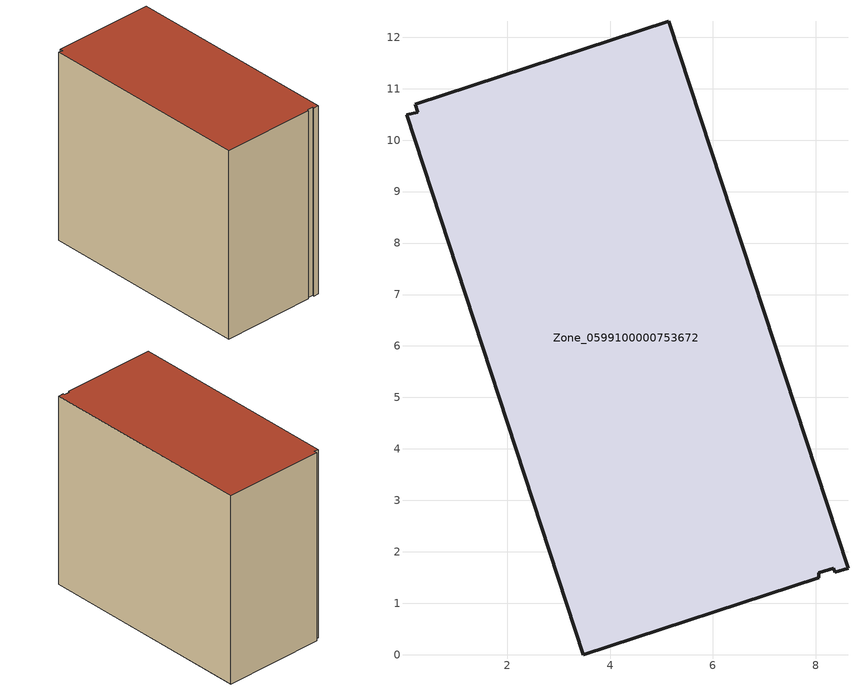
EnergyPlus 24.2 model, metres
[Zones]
Zone_0599100000753672
 floor ground (C_G): 8.05,1.5 3.48,0 0.04,10.49 0.26,10.54 0.22,10.7 5.14,12.31 8.62,1.69 8.37,1.6 8.35,1.68 8.05,1.6 z3.79
 wall outside (C_F): 8.37,1.6 8.62,1.69 5.14,12.31 0.22,10.7 0.26,10.54 0.04,10.49 3.48,0 8.05,1.5 8.05,1.6 8.35,1.68 8.37,1.6 z3.79:13.67
 roof outside (C_R): 3.48,0 8.05,1.5 8.05,1.6 8.35,1.68 8.37,1.6 8.62,1.69 5.14,12.31 0.22,10.7 0.26,10.54 0.04,10.49 z13.67
[BUILDING]
Pand.0599100000753672: North Axis=0; Terrain=City; Loads Convergence Tolerance Value=0.04; Temperature Convergence Tolerance Value=0.4; Solar Distribution=FullExterior; Maximum Number of Warmup Days=25; Minimum Number of Warmup Days=1
[Site:Location]
Rotterdam.The.Hague.AP_ZH_NLD Design_Conditions: Latitude=51.96; Longitude=4.45; Time Zone=1; Elevation=-4.5
[SITE:GROUNDTEMPERATURE:BUILDINGSURFACE]
18, 18, 18, 18, 18, 18, 18, 18, 18, 18, 18, 18
[MATERIAL] Thermal Absorptance=0.9; Solar Absorptance=0.7; Visible Absorptance=0.7
Name | Roughness | Thickness | Conductivity | Density | Specific Heat
G.TC.2006-2014 | MediumSmooth | 0.15 | 0.06 | 540 | 1210
F.TC.2006-2014 | Rough | 0.3 | 0.12 | 1920 | 840
R.TC.2006-2014 | MediumRough | 0.2 | 0.08 | 1500 | 1000
[CONSTRUCTION]
C_G: G.TC.2006-2014
C_F: F.TC.2006-2014
C_R: R.TC.2006-2014
[ZONE]
Zone_0599100000753672: Type=1; Multiplier=1; Ceiling Height=Autocalculate; Volume=Autocalculate; Floor Area=autocalculate; Part of Total Floor Area=Yes
[ZONEINFILTRATION:DESIGNFLOWRATE]
Infil_Zone_0599100000753672: Zone or ZoneList or Space or SpaceList=Zone_0599100000753672; Schedule=AlwaysOn; Design Flow Rate Calculation Method=Flow/Area; Flow Rate per Floor Area=0.0015; Constant Term Coefficient=1; Temperature Term Coefficient=0; Velocity Term Coefficient=0; Velocity Squared Term Coefficient=0
[HVACTEMPLATE:ZONE:IDEALLOADSAIRSYSTEM]
Zone_0599100000753672: Maximum Heating Supply Air Temperature=50; Minimum Cooling Supply Air Temperature=13; Maximum Heating Supply Air Humidity Ratio=0.0156; Minimum Cooling Supply Air Humidity Ratio=0.0077; Heating Limit=NoLimit; Cooling Limit=NoLimit; Dehumidification Control Type=ConstantSensibleHeatRatio; Cooling Sensible Heat Ratio=0.7; Dehumidification Setpoint=60; Humidification Control Type=None; Humidification Setpoint=30; Outdoor Air Method=None; Outdoor Air Flow Rate per Person=0.00944; Outdoor Air Flow Rate per Zone Floor Area=0; Outdoor Air Flow Rate per Zone=0; Demand Controlled Ventilation Type=None; Outdoor Air Economizer Type=NoEconomizer; Heat Recovery Type=None; Sensible Heat Recovery Effectiveness=0.7; Latent Heat Recovery Effectiveness=0.65
[ZONECONTROL:THERMOSTAT]
ThermostatControl_Zone_0599100000753672: Zone or ZoneList=Zone_0599100000753672; Control Type Schedule=DualSetpointControlType; Control 1=Thermostat_Zone_0599100000753672; Temperature Difference Between Cutout And Setpoint=0
[THERMOSTATSETPOINT:DUALSETPOINT]
Thermostat_Zone_0599100000753672: Heating Setpoint Temperature Schedule=HeatingSetpoint_Zone_0599100000753672; Cooling Setpoint Temperature Schedule=CoolingSetpoint_Zone_0599100000753672
[SCHEDULE:COMPACT]
HeatingSetpoint_Zone_0599100000753672: Through: 12/31, For: AllDays, Until: 24:00, 21
CoolingSetpoint_Zone_0599100000753672: Through: 12/31, For: AllDays, Until: 24:00, 24
DualSetpointControlType: Through: 12/31, For: AllDays, Until: 24:00, 4
AlwaysOn: Through: 12/31, For: AllDays, Until: 24:00, 1
